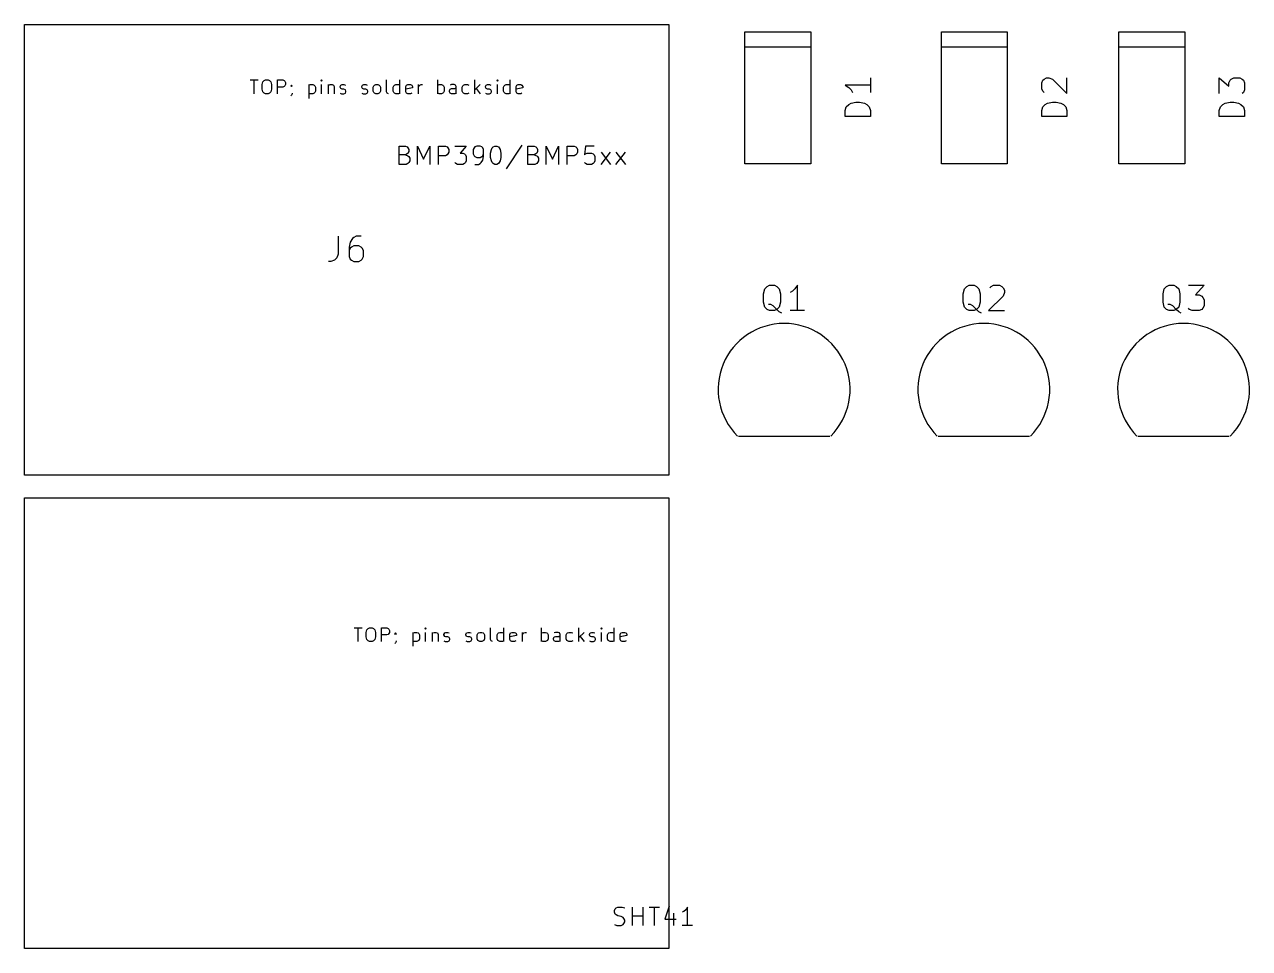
# Model space of a CAD drawing. Header units: inches. Extents: x -0.84 to 5.31, y 0.07 to 4.14.
# Drawn here: x 3.221 to 5.122, y 0.067 to 1.502 of the extents above; entities that cross this region are included whole.
import ezdxf

# ---------------------------------------------------------------- set-up
doc = ezdxf.new("R2010")
doc.units = ezdxf.units.IN
doc.header["$MEASUREMENT"] = 0
doc.layers.add('F.Silkscreen', color=41, linetype='CONTINUOUS', true_color=0xf2eda1)

msp = doc.modelspace()

# ---------------------------------------------------------------- linework, layer by layer
at = {"layer": 'F.Silkscreen', "linetype": 'CONTINUOUS'}
for p, q in [((3.2207, 1.5016), (4.2207, 1.5016)), ((3.2207, 0.8016), (3.2207, 1.5016)), ((4.2207, 1.5016), (4.2207, 0.8016)), ((4.3388, 1.4902), (4.4412, 1.4902)), ((4.3388, 1.2854), (4.3388, 1.4902)), ((4.4412, 1.4902), (4.4412, 1.2854)), ((4.644, 1.4902), (4.7463, 1.4902)), ((4.644, 1.2854), (4.644, 1.4902)), ((4.7463, 1.4902), (4.7463, 1.2854)), ((4.9196, 1.4902), (5.0219, 1.4902)), ((4.9196, 1.2854), (4.9196, 1.4902)), ((5.0219, 1.4902), (5.0219, 1.2854)), ((4.4412, 1.4665), (4.3388, 1.4665)), ((4.7463, 1.4665), (4.644, 1.4665)), ((5.0219, 1.4665), (4.9196, 1.4665)), ((3.5713, 1.4154), (3.5837, 1.4154)), ((3.5775, 1.3938), (3.5775, 1.4154)), ((3.5899, 1.4082), (3.5909, 1.4123)), ((3.5899, 1.401), (3.5899, 1.4082)), ((3.5909, 1.4123), (3.593, 1.4144)), ((3.593, 1.4144), (3.595, 1.4154)), ((3.595, 1.4154), (3.5992, 1.4154)), ((3.5992, 1.4154), (3.6012, 1.4144)), ((3.6012, 1.4144), (3.6033, 1.4123)), ((3.6033, 1.4123), (3.6043, 1.4082)), ((3.6043, 1.4082), (3.6043, 1.401)), ((3.6136, 1.3938), (3.6136, 1.4154)), ((3.6136, 1.4154), (3.6218, 1.4154)), ((3.6218, 1.4154), (3.6239, 1.4144)), ((3.6239, 1.4144), (3.6249, 1.4134)), ((3.6249, 1.4134), (3.626, 1.4113)), ((3.626, 1.4082), (3.6249, 1.4061)), ((3.626, 1.4113), (3.626, 1.4082)), ((3.6342, 1.4061), (3.6352, 1.4072)), ((3.6352, 1.4072), (3.6363, 1.4061)), ((3.6352, 1.4072), (3.6352, 1.4051)), ((3.6621, 1.4082), (3.6621, 1.3866)), ((3.6621, 1.4072), (3.6641, 1.4082)), ((3.6641, 1.4082), (3.6682, 1.4082)), ((3.6682, 1.4082), (3.6703, 1.4072)), ((3.6703, 1.4072), (3.6713, 1.4061)), ((3.6816, 1.4154), (3.6806, 1.4144)), ((3.6806, 1.4144), (3.6816, 1.4134)), ((3.6827, 1.4144), (3.6816, 1.4154)), ((3.6816, 1.4154), (3.6816, 1.4134)), ((3.6816, 1.4134), (3.6827, 1.4144)), ((3.6816, 1.3938), (3.6816, 1.4082)), ((3.692, 1.4082), (3.692, 1.3938)), ((3.692, 1.4061), (3.693, 1.4072)), ((3.693, 1.4072), (3.6951, 1.4082)), ((3.6951, 1.4082), (3.6981, 1.4082)), ((3.6981, 1.4082), (3.7002, 1.4072)), ((3.7002, 1.4072), (3.7012, 1.4051)), ((3.7105, 1.4051), (3.7116, 1.4072)), ((3.7116, 1.4072), (3.7136, 1.4082)), ((3.7136, 1.4082), (3.7167, 1.4082)), ((3.7167, 1.4082), (3.7188, 1.4072)), ((3.7445, 1.4051), (3.7456, 1.4072)), ((3.7456, 1.4072), (3.7476, 1.4082)), ((3.7476, 1.4082), (3.7507, 1.4082)), ((3.7507, 1.4082), (3.7528, 1.4072)), ((3.7631, 1.4061), (3.7641, 1.4072)), ((3.7641, 1.4072), (3.7662, 1.4082)), ((3.7662, 1.4082), (3.7693, 1.4082)), ((3.7693, 1.4082), (3.7714, 1.4072)), ((3.7714, 1.4072), (3.7724, 1.4061)), ((3.7827, 1.3969), (3.7827, 1.4154)), ((3.794, 1.4061), (3.7951, 1.4072)), ((3.7951, 1.4072), (3.7971, 1.4082)), ((3.7971, 1.4082), (3.8013, 1.4082)), ((3.8013, 1.4082), (3.8033, 1.4072)), ((3.8033, 1.3938), (3.8033, 1.4154)), ((3.8126, 1.4051), (3.8136, 1.4072)), ((3.8136, 1.4072), (3.8157, 1.4082)), ((3.8157, 1.4082), (3.8198, 1.4082)), ((3.8198, 1.4082), (3.8219, 1.4072)), ((3.8219, 1.4072), (3.8229, 1.4051)), ((3.8322, 1.3938), (3.8322, 1.4082)), ((3.8332, 1.4061), (3.8343, 1.4072)), ((3.8343, 1.4072), (3.8363, 1.4082)), ((3.8363, 1.4082), (3.8384, 1.4082)), ((3.8621, 1.3938), (3.8621, 1.4154)), ((3.8621, 1.4072), (3.8642, 1.4082)), ((3.8642, 1.4082), (3.8683, 1.4082)), ((3.8683, 1.4082), (3.8703, 1.4072)), ((3.8703, 1.4072), (3.8714, 1.4061)), ((3.8837, 1.4082), (3.8817, 1.4072)), ((3.8879, 1.4082), (3.8837, 1.4082)), ((3.8899, 1.4072), (3.8879, 1.4082)), ((3.891, 1.4051), (3.8899, 1.4072)), ((3.9013, 1.4061), (3.9023, 1.4072)), ((3.9023, 1.4072), (3.9044, 1.4082)), ((3.9044, 1.4082), (3.9085, 1.4082)), ((3.9085, 1.4082), (3.9106, 1.4072)), ((3.9198, 1.3938), (3.9198, 1.4154)), ((3.9281, 1.4082), (3.9198, 1.4)), ((3.9363, 1.4051), (3.9374, 1.4072)), ((3.9374, 1.4072), (3.9394, 1.4082)), ((3.9394, 1.4082), (3.9425, 1.4082)), ((3.9425, 1.4082), (3.9446, 1.4072)), ((3.9549, 1.4154), (3.9539, 1.4144)), ((3.9539, 1.4144), (3.9549, 1.4134)), ((3.9559, 1.4144), (3.9549, 1.4154)), ((3.9549, 1.4154), (3.9549, 1.4134)), ((3.9549, 1.4134), (3.9559, 1.4144)), ((3.9549, 1.3938), (3.9549, 1.4082)), ((3.9652, 1.4061), (3.9662, 1.4072)), ((3.9662, 1.4072), (3.9683, 1.4082)), ((3.9683, 1.4082), (3.9724, 1.4082)), ((3.9724, 1.4082), (3.9745, 1.4072)), ((3.9745, 1.3938), (3.9745, 1.4154)), ((3.9838, 1.4051), (3.9848, 1.4072)), ((3.9848, 1.4072), (3.9869, 1.4082)), ((3.9869, 1.4082), (3.991, 1.4082)), ((3.991, 1.4082), (3.993, 1.4072)), ((3.993, 1.4072), (3.9941, 1.4051)), ((4.5339, 1.4075), (4.4946, 1.4075)), ((4.4946, 1.4075), (4.5002, 1.4037)), ((4.5339, 1.4187), (4.5339, 1.3962)), ((4.7997, 1.4112), (4.8015, 1.415)), ((4.7997, 1.4019), (4.7997, 1.4112)), ((4.8015, 1.415), (4.8034, 1.4169)), ((4.8034, 1.4169), (4.8072, 1.4187)), ((4.8072, 1.4187), (4.8109, 1.4187)), ((4.8109, 1.4187), (4.8165, 1.4169)), ((4.8165, 1.4169), (4.839, 1.3944)), ((4.839, 1.3944), (4.839, 1.4187)), ((5.0753, 1.3944), (5.0753, 1.4187)), ((5.0753, 1.4187), (5.0903, 1.4056)), ((5.0903, 1.4112), (5.0921, 1.415)), ((5.0903, 1.4056), (5.0903, 1.4112)), ((5.0921, 1.415), (5.094, 1.4169)), ((5.094, 1.4169), (5.0978, 1.4187)), ((5.0978, 1.4187), (5.1071, 1.4187)), ((5.1071, 1.4187), (5.1109, 1.4169)), ((5.1109, 1.4169), (5.1128, 1.415)), ((5.1128, 1.415), (5.1146, 1.4112)), ((5.1146, 1.4112), (5.1146, 1.4)), ((3.5909, 1.3969), (3.5899, 1.401)), ((3.593, 1.3948), (3.5909, 1.3969)), ((3.595, 1.3938), (3.593, 1.3948)), ((3.5992, 1.3938), (3.595, 1.3938)), ((3.6012, 1.3948), (3.5992, 1.3938)), ((3.6033, 1.3969), (3.6012, 1.3948)), ((3.6043, 1.401), (3.6033, 1.3969)), ((3.6218, 1.4041), (3.6136, 1.4041)), ((3.6239, 1.4051), (3.6218, 1.4041)), ((3.6249, 1.4061), (3.6239, 1.4051)), ((3.6352, 1.4051), (3.6342, 1.4061)), ((3.6352, 1.3917), (3.6342, 1.3907)), ((3.6363, 1.4061), (3.6352, 1.4051)), ((3.6363, 1.3938), (3.6352, 1.3917)), ((3.6363, 1.3948), (3.6363, 1.3938)), ((3.6641, 1.3938), (3.6621, 1.3948)), ((3.6682, 1.3938), (3.6641, 1.3938)), ((3.6703, 1.3948), (3.6682, 1.3938)), ((3.6713, 1.3958), (3.6703, 1.3948)), ((3.6713, 1.4061), (3.6724, 1.4041)), ((3.6724, 1.3979), (3.6713, 1.3958)), ((3.6724, 1.4041), (3.6724, 1.3979)), ((3.7012, 1.4051), (3.7012, 1.3938)), ((3.7105, 1.4041), (3.7105, 1.4051)), ((3.7116, 1.402), (3.7105, 1.4041)), ((3.7105, 1.3948), (3.7126, 1.3938)), ((3.7136, 1.401), (3.7116, 1.402)), ((3.7126, 1.3938), (3.7167, 1.3938)), ((3.7167, 1.401), (3.7136, 1.401)), ((3.7188, 1.4), (3.7167, 1.401)), ((3.7167, 1.3938), (3.7188, 1.3948)), ((3.7198, 1.3979), (3.7188, 1.4)), ((3.7188, 1.3948), (3.7198, 1.3969)), ((3.7198, 1.3969), (3.7198, 1.3979)), ((3.7445, 1.4041), (3.7445, 1.4051)), ((3.7456, 1.402), (3.7445, 1.4041)), ((3.7445, 1.3948), (3.7466, 1.3938)), ((3.7476, 1.401), (3.7456, 1.402)), ((3.7466, 1.3938), (3.7507, 1.3938)), ((3.7507, 1.401), (3.7476, 1.401)), ((3.7528, 1.4), (3.7507, 1.401)), ((3.7507, 1.3938), (3.7528, 1.3948)), ((3.7538, 1.3979), (3.7528, 1.4)), ((3.7528, 1.3948), (3.7538, 1.3969)), ((3.7538, 1.3969), (3.7538, 1.3979)), ((3.7621, 1.4041), (3.7631, 1.4061)), ((3.7621, 1.3979), (3.7621, 1.4041)), ((3.7631, 1.3958), (3.7621, 1.3979)), ((3.7641, 1.3948), (3.7631, 1.3958)), ((3.7662, 1.3938), (3.7641, 1.3948)), ((3.7693, 1.3938), (3.7662, 1.3938)), ((3.7714, 1.3948), (3.7693, 1.3938)), ((3.7724, 1.3958), (3.7714, 1.3948)), ((3.7724, 1.4061), (3.7734, 1.4041)), ((3.7734, 1.3979), (3.7724, 1.3958)), ((3.7734, 1.4041), (3.7734, 1.3979)), ((3.7837, 1.3948), (3.7827, 1.3969)), ((3.7858, 1.3938), (3.7837, 1.3948)), ((3.793, 1.4041), (3.794, 1.4061)), ((3.793, 1.3979), (3.793, 1.4041)), ((3.794, 1.3958), (3.793, 1.3979)), ((3.7951, 1.3948), (3.794, 1.3958)), ((3.7971, 1.3938), (3.7951, 1.3948)), ((3.8013, 1.3938), (3.7971, 1.3938)), ((3.8033, 1.3948), (3.8013, 1.3938)), ((3.8126, 1.3969), (3.8126, 1.4051)), ((3.8229, 1.4031), (3.8126, 1.401)), ((3.8136, 1.3948), (3.8126, 1.3969)), ((3.8157, 1.3938), (3.8136, 1.3948)), ((3.8198, 1.3938), (3.8157, 1.3938)), ((3.8219, 1.3948), (3.8198, 1.3938)), ((3.8229, 1.4051), (3.8229, 1.4031)), ((3.8322, 1.4041), (3.8332, 1.4061)), ((3.8642, 1.3938), (3.8621, 1.3948)), ((3.8683, 1.3938), (3.8642, 1.3938)), ((3.8703, 1.3948), (3.8683, 1.3938)), ((3.8714, 1.3958), (3.8703, 1.3948)), ((3.8714, 1.4061), (3.8724, 1.4041)), ((3.8724, 1.3979), (3.8714, 1.3958)), ((3.8724, 1.4041), (3.8724, 1.3979)), ((3.8807, 1.3989), (3.8817, 1.401)), ((3.8807, 1.3969), (3.8807, 1.3989)), ((3.8817, 1.3948), (3.8807, 1.3969)), ((3.8817, 1.401), (3.8837, 1.402)), ((3.8837, 1.3938), (3.8817, 1.3948)), ((3.8837, 1.402), (3.8889, 1.402)), ((3.8889, 1.3938), (3.8837, 1.3938)), ((3.8889, 1.402), (3.891, 1.4031)), ((3.891, 1.3948), (3.8889, 1.3938)), ((3.891, 1.3938), (3.891, 1.4051)), ((3.9002, 1.4041), (3.9013, 1.4061)), ((3.9002, 1.3979), (3.9002, 1.4041)), ((3.9013, 1.3958), (3.9002, 1.3979)), ((3.9023, 1.3948), (3.9013, 1.3958)), ((3.9044, 1.3938), (3.9023, 1.3948)), ((3.9085, 1.3938), (3.9044, 1.3938)), ((3.9106, 1.3948), (3.9085, 1.3938)), ((3.9219, 1.402), (3.9281, 1.3938)), ((3.9363, 1.4041), (3.9363, 1.4051)), ((3.9374, 1.402), (3.9363, 1.4041)), ((3.9363, 1.3948), (3.9384, 1.3938)), ((3.9394, 1.401), (3.9374, 1.402)), ((3.9384, 1.3938), (3.9425, 1.3938)), ((3.9425, 1.401), (3.9394, 1.401)), ((3.9446, 1.4), (3.9425, 1.401)), ((3.9425, 1.3938), (3.9446, 1.3948)), ((3.9456, 1.3979), (3.9446, 1.4)), ((3.9446, 1.3948), (3.9456, 1.3969)), ((3.9456, 1.3969), (3.9456, 1.3979)), ((3.9642, 1.4041), (3.9652, 1.4061)), ((3.9642, 1.3979), (3.9642, 1.4041)), ((3.9652, 1.3958), (3.9642, 1.3979)), ((3.9662, 1.3948), (3.9652, 1.3958)), ((3.9683, 1.3938), (3.9662, 1.3948)), ((3.9724, 1.3938), (3.9683, 1.3938)), ((3.9745, 1.3948), (3.9724, 1.3938)), ((3.9838, 1.3969), (3.9838, 1.4051)), ((3.9941, 1.4031), (3.9838, 1.401)), ((3.9848, 1.3948), (3.9838, 1.3969)), ((3.9869, 1.3938), (3.9848, 1.3948)), ((3.991, 1.3938), (3.9869, 1.3938)), ((3.993, 1.3948), (3.991, 1.3938)), ((3.9941, 1.4051), (3.9941, 1.4031)), ((4.5002, 1.4037), (4.5039, 1.4)), ((4.5039, 1.4), (4.5058, 1.3962)), ((4.8015, 1.3981), (4.7997, 1.4019)), ((4.8034, 1.3962), (4.8015, 1.3981)), ((5.1128, 1.3962), (5.1109, 1.3944)), ((5.1146, 1.4), (5.1128, 1.3962)), ((4.4946, 1.3681), (4.4964, 1.3737)), ((4.4964, 1.3737), (4.5002, 1.3775)), ((4.5002, 1.3775), (4.5039, 1.3794)), ((4.5039, 1.3794), (4.5114, 1.3812)), ((4.5114, 1.3812), (4.517, 1.3812)), ((4.517, 1.3812), (4.5245, 1.3794)), ((4.5245, 1.3794), (4.5283, 1.3775)), ((4.5283, 1.3775), (4.532, 1.3737)), ((4.532, 1.3737), (4.5339, 1.3681)), ((4.7997, 1.3681), (4.8015, 1.3737)), ((4.8015, 1.3737), (4.8053, 1.3775)), ((4.8053, 1.3775), (4.809, 1.3794)), ((4.809, 1.3794), (4.8165, 1.3812)), ((4.8165, 1.3812), (4.8222, 1.3812)), ((4.8222, 1.3812), (4.8297, 1.3794)), ((4.8297, 1.3794), (4.8334, 1.3775)), ((4.8334, 1.3775), (4.8372, 1.3737)), ((4.8372, 1.3737), (4.839, 1.3681)), ((5.0753, 1.3681), (5.0771, 1.3737)), ((5.0771, 1.3737), (5.0809, 1.3775)), ((5.0809, 1.3775), (5.0846, 1.3794)), ((5.0846, 1.3794), (5.0921, 1.3812)), ((5.0921, 1.3812), (5.0978, 1.3812)), ((5.0978, 1.3812), (5.1053, 1.3794)), ((5.1053, 1.3794), (5.109, 1.3775)), ((5.109, 1.3775), (5.1128, 1.3737)), ((5.1128, 1.3737), (5.1146, 1.3681)), ((4.4946, 1.3587), (4.4946, 1.3681)), ((4.5339, 1.3587), (4.4946, 1.3587)), ((4.5339, 1.3681), (4.5339, 1.3587)), ((4.7997, 1.3587), (4.7997, 1.3681)), ((4.839, 1.3587), (4.7997, 1.3587)), ((4.839, 1.3681), (4.839, 1.3587)), ((5.0753, 1.3587), (5.0753, 1.3681)), ((5.1146, 1.3587), (5.0753, 1.3587)), ((5.1146, 1.3681), (5.1146, 1.3587)), ((3.8025, 1.2844), (3.8025, 1.3127)), ((3.8025, 1.3127), (3.812, 1.3127)), ((3.812, 1.3127), (3.8147, 1.3114)), ((3.8309, 1.2844), (3.8309, 1.3127)), ((3.8309, 1.3127), (3.8403, 1.2925)), ((3.8403, 1.2925), (3.8498, 1.3127)), ((3.8498, 1.3127), (3.8498, 1.2844)), ((3.8633, 1.2844), (3.8633, 1.3127)), ((3.8633, 1.3127), (3.8741, 1.3127)), ((3.8741, 1.3127), (3.8768, 1.3114)), ((3.8889, 1.3127), (3.9065, 1.3127)), ((3.9065, 1.3127), (3.897, 1.3019)), ((3.9227, 1.3127), (3.92, 1.3114)), ((3.928, 1.3127), (3.9227, 1.3127)), ((3.9307, 1.3114), (3.928, 1.3127)), ((3.9483, 1.3114), (3.951, 1.3127)), ((3.951, 1.3127), (3.9537, 1.3127)), ((3.9537, 1.3127), (3.9564, 1.3114)), ((3.9928, 1.3141), (3.9685, 1.2776)), ((4.0023, 1.2844), (4.0023, 1.3127)), ((4.0023, 1.3127), (4.0117, 1.3127)), ((4.0117, 1.3127), (4.0144, 1.3114)), ((4.0306, 1.2844), (4.0306, 1.3127)), ((4.0306, 1.3127), (4.0401, 1.2925)), ((4.0401, 1.2925), (4.0495, 1.3127)), ((4.0495, 1.3127), (4.0495, 1.2844)), ((4.063, 1.2844), (4.063, 1.3127)), ((4.063, 1.3127), (4.0738, 1.3127)), ((4.0738, 1.3127), (4.0765, 1.3114)), ((4.0914, 1.3127), (4.09, 1.2992)), ((4.1049, 1.3127), (4.0914, 1.3127)), ((3.812, 1.2992), (3.8025, 1.2992)), ((3.8147, 1.3006), (3.812, 1.2992)), ((3.812, 1.2992), (3.816, 1.2979)), ((3.8147, 1.3114), (3.816, 1.31)), ((3.816, 1.3019), (3.8147, 1.3006)), ((3.816, 1.31), (3.8174, 1.3073)), ((3.8174, 1.3046), (3.816, 1.3019)), ((3.816, 1.2979), (3.8174, 1.2965)), ((3.8174, 1.3073), (3.8174, 1.3046)), ((3.8174, 1.2965), (3.8187, 1.2938)), ((3.8187, 1.2938), (3.8187, 1.2898)), ((3.8741, 1.2979), (3.8633, 1.2979)), ((3.8768, 1.2992), (3.8741, 1.2979)), ((3.8768, 1.3114), (3.8781, 1.31)), ((3.8781, 1.3006), (3.8768, 1.2992)), ((3.8781, 1.31), (3.8795, 1.3073)), ((3.8795, 1.3033), (3.8781, 1.3006)), ((3.8795, 1.3073), (3.8795, 1.3033)), ((3.897, 1.3019), (3.9011, 1.3019)), ((3.9011, 1.3019), (3.9038, 1.3006)), ((3.9038, 1.3006), (3.9051, 1.2992)), ((3.9051, 1.2992), (3.9065, 1.2965)), ((3.9065, 1.2965), (3.9065, 1.2898)), ((3.9186, 1.31), (3.9173, 1.3073)), ((3.9173, 1.3073), (3.9173, 1.3006)), ((3.9173, 1.3006), (3.9186, 1.2979)), ((3.92, 1.3114), (3.9186, 1.31)), ((3.9186, 1.2979), (3.92, 1.2965)), ((3.92, 1.2965), (3.9227, 1.2952)), ((3.9227, 1.2952), (3.928, 1.2952)), ((3.928, 1.2952), (3.9307, 1.2965)), ((3.9321, 1.31), (3.9307, 1.3114)), ((3.9307, 1.2965), (3.9321, 1.2979)), ((3.9334, 1.3073), (3.9321, 1.31)), ((3.9321, 1.2979), (3.9334, 1.3006)), ((3.9321, 1.2911), (3.9334, 1.2965)), ((3.9334, 1.2965), (3.9334, 1.3073)), ((3.9442, 1.3019), (3.9456, 1.3073)), ((3.9442, 1.2952), (3.9442, 1.3019)), ((3.9456, 1.2898), (3.9442, 1.2952)), ((3.9456, 1.3073), (3.9469, 1.31)), ((3.9469, 1.31), (3.9483, 1.3114)), ((3.9564, 1.3114), (3.9577, 1.31)), ((3.9577, 1.31), (3.9591, 1.3073)), ((3.9591, 1.3073), (3.9604, 1.3019)), ((3.9604, 1.2952), (3.9591, 1.2898)), ((3.9604, 1.3019), (3.9604, 1.2952)), ((4.0117, 1.2992), (4.0023, 1.2992)), ((4.0144, 1.3006), (4.0117, 1.2992)), ((4.0117, 1.2992), (4.0158, 1.2979)), ((4.0144, 1.3114), (4.0158, 1.31)), ((4.0158, 1.3019), (4.0144, 1.3006)), ((4.0158, 1.31), (4.0171, 1.3073)), ((4.0171, 1.3046), (4.0158, 1.3019)), ((4.0158, 1.2979), (4.0171, 1.2965)), ((4.0171, 1.3073), (4.0171, 1.3046)), ((4.0171, 1.2965), (4.0185, 1.2938)), ((4.0185, 1.2938), (4.0185, 1.2898)), ((4.0738, 1.2979), (4.063, 1.2979)), ((4.0765, 1.2992), (4.0738, 1.2979)), ((4.0765, 1.3114), (4.0779, 1.31)), ((4.0779, 1.3006), (4.0765, 1.2992)), ((4.0779, 1.31), (4.0792, 1.3073)), ((4.0792, 1.3033), (4.0779, 1.3006)), ((4.0792, 1.3073), (4.0792, 1.3033)), ((4.09, 1.2992), (4.0914, 1.3006)), ((4.0914, 1.3006), (4.0941, 1.3019)), ((4.0941, 1.3019), (4.1008, 1.3019)), ((4.1008, 1.3019), (4.1035, 1.3006)), ((4.1035, 1.3006), (4.1049, 1.2992)), ((4.1049, 1.2992), (4.1062, 1.2965)), ((4.1062, 1.2965), (4.1062, 1.2898)), ((4.1157, 1.2844), (4.1305, 1.3033)), ((4.1157, 1.3033), (4.1305, 1.2844)), ((4.1386, 1.2844), (4.1535, 1.3033)), ((4.1386, 1.3033), (4.1535, 1.2844)), ((3.8133, 1.2844), (3.8025, 1.2844)), ((3.816, 1.2857), (3.8133, 1.2844)), ((3.8174, 1.2871), (3.816, 1.2857)), ((3.8187, 1.2898), (3.8174, 1.2871)), ((3.8903, 1.2857), (3.8889, 1.2871)), ((3.893, 1.2844), (3.8903, 1.2857)), ((3.9011, 1.2844), (3.893, 1.2844)), ((3.9038, 1.2857), (3.9011, 1.2844)), ((3.9051, 1.2871), (3.9038, 1.2857)), ((3.9065, 1.2898), (3.9051, 1.2871)), ((3.92, 1.2844), (3.9254, 1.2844)), ((3.9254, 1.2844), (3.928, 1.2857)), ((3.928, 1.2857), (3.9294, 1.2871)), ((3.9294, 1.2871), (3.9321, 1.2911)), ((3.9469, 1.2871), (3.9456, 1.2898)), ((3.9483, 1.2857), (3.9469, 1.2871)), ((3.951, 1.2844), (3.9483, 1.2857)), ((3.9537, 1.2844), (3.951, 1.2844)), ((3.9564, 1.2857), (3.9537, 1.2844)), ((3.9577, 1.2871), (3.9564, 1.2857)), ((3.9591, 1.2898), (3.9577, 1.2871)), ((4.0131, 1.2844), (4.0023, 1.2844)), ((4.0158, 1.2857), (4.0131, 1.2844)), ((4.0171, 1.2871), (4.0158, 1.2857)), ((4.0185, 1.2898), (4.0171, 1.2871)), ((4.0914, 1.2857), (4.09, 1.2871)), ((4.0941, 1.2844), (4.0914, 1.2857)), ((4.1008, 1.2844), (4.0941, 1.2844)), ((4.1035, 1.2857), (4.1008, 1.2844)), ((4.1049, 1.2871), (4.1035, 1.2857)), ((4.1062, 1.2898), (4.1049, 1.2871)), ((4.4412, 1.2854), (4.3388, 1.2854)), ((4.7463, 1.2854), (4.644, 1.2854)), ((5.0219, 1.2854), (4.9196, 1.2854)), ((3.7076, 1.173), (3.7076, 1.1449)), ((3.7264, 1.1636), (3.7245, 1.1561)), ((3.7301, 1.1692), (3.7264, 1.1636)), ((3.732, 1.1711), (3.7301, 1.1692)), ((3.7357, 1.173), (3.732, 1.1711)), ((3.7432, 1.173), (3.7357, 1.173)), ((3.7076, 1.1449), (3.7057, 1.1392)), ((3.7245, 1.1561), (3.7245, 1.1411)), ((3.7264, 1.1542), (3.7245, 1.1505)), ((3.7245, 1.1411), (3.7264, 1.1374)), ((3.7282, 1.1561), (3.7264, 1.1542)), ((3.732, 1.158), (3.7282, 1.1561)), ((3.7395, 1.158), (3.732, 1.158)), ((3.7432, 1.1561), (3.7395, 1.158)), ((3.7451, 1.1542), (3.7432, 1.1561)), ((3.747, 1.1505), (3.7451, 1.1542)), ((3.7451, 1.1374), (3.747, 1.1411)), ((3.747, 1.1411), (3.747, 1.1505)), ((3.6964, 1.1336), (3.6926, 1.1336)), ((3.702, 1.1355), (3.6964, 1.1336)), ((3.7057, 1.1392), (3.702, 1.1355)), ((3.7264, 1.1374), (3.7282, 1.1355)), ((3.7282, 1.1355), (3.732, 1.1336)), ((3.732, 1.1336), (3.7395, 1.1336)), ((3.7395, 1.1336), (3.7432, 1.1355)), ((3.7432, 1.1355), (3.7451, 1.1374)), ((4.368, 1.0835), (4.3699, 1.091)), ((4.3699, 1.091), (4.3736, 1.0948)), ((4.3736, 1.0948), (4.3774, 1.0967)), ((4.3774, 1.0967), (4.3849, 1.0967)), ((4.3849, 1.0967), (4.3886, 1.0948)), ((4.3886, 1.0948), (4.3924, 1.091)), ((4.3924, 1.091), (4.3942, 1.0835)), ((4.413, 1.0873), (4.4092, 1.0854)), ((4.4167, 1.091), (4.413, 1.0873)), ((4.4205, 1.0967), (4.4167, 1.091)), ((4.4205, 1.0573), (4.4205, 1.0967)), ((4.678, 1.0835), (4.6799, 1.091)), ((4.6799, 1.091), (4.6837, 1.0948)), ((4.6837, 1.0948), (4.6874, 1.0967)), ((4.6874, 1.0967), (4.6949, 1.0967)), ((4.6949, 1.0967), (4.6987, 1.0948)), ((4.6987, 1.0948), (4.7024, 1.091)), ((4.7024, 1.091), (4.7043, 1.0835)), ((4.7193, 1.0929), (4.7212, 1.0948)), ((4.7212, 1.0948), (4.7249, 1.0967)), ((4.7249, 1.0967), (4.7343, 1.0967)), ((4.7343, 1.0967), (4.738, 1.0948)), ((4.738, 1.0948), (4.7399, 1.0929)), ((4.7399, 1.0929), (4.7418, 1.0892)), ((4.7418, 1.0854), (4.7399, 1.0798)), ((4.7418, 1.0892), (4.7418, 1.0854)), ((4.9881, 1.0835), (4.99, 1.091)), ((4.99, 1.091), (4.9937, 1.0948)), ((4.9937, 1.0948), (4.9975, 1.0967)), ((4.9975, 1.0967), (5.005, 1.0967)), ((5.005, 1.0967), (5.0087, 1.0948)), ((5.0087, 1.0948), (5.0125, 1.091)), ((5.0125, 1.091), (5.0143, 1.0835)), ((5.0275, 1.0967), (5.0518, 1.0967)), ((5.0518, 1.0967), (5.0387, 1.0817)), ((4.368, 1.0704), (4.368, 1.0835)), ((4.3699, 1.0629), (4.368, 1.0704)), ((4.3792, 1.0667), (4.3755, 1.0667)), ((4.383, 1.0648), (4.3792, 1.0667)), ((4.3942, 1.0704), (4.3924, 1.0629)), ((4.3942, 1.0835), (4.3942, 1.0704)), ((4.678, 1.0704), (4.678, 1.0835)), ((4.6799, 1.0629), (4.678, 1.0704)), ((4.6893, 1.0667), (4.6855, 1.0667)), ((4.693, 1.0648), (4.6893, 1.0667)), ((4.7043, 1.0704), (4.7024, 1.0629)), ((4.7043, 1.0835), (4.7043, 1.0704)), ((4.7399, 1.0798), (4.7174, 1.0573)), ((4.9881, 1.0704), (4.9881, 1.0835)), ((4.99, 1.0629), (4.9881, 1.0704)), ((4.9993, 1.0667), (4.9956, 1.0667)), ((5.0031, 1.0648), (4.9993, 1.0667)), ((5.0143, 1.0704), (5.0125, 1.0629)), ((5.0143, 1.0835), (5.0143, 1.0704)), ((5.0387, 1.0817), (5.0443, 1.0817)), ((5.0443, 1.0817), (5.0481, 1.0798)), ((5.0481, 1.0798), (5.0499, 1.0779)), ((5.0499, 1.0779), (5.0518, 1.0742)), ((5.0518, 1.0742), (5.0518, 1.0648)), ((4.3736, 1.0592), (4.3699, 1.0629)), ((4.3774, 1.0573), (4.3736, 1.0592)), ((4.3849, 1.0573), (4.3774, 1.0573)), ((4.3886, 1.0592), (4.383, 1.0648)), ((4.3886, 1.0592), (4.3849, 1.0573)), ((4.3924, 1.0629), (4.3886, 1.0592)), ((4.3924, 1.0554), (4.3886, 1.0592)), ((4.3961, 1.0535), (4.3924, 1.0554)), ((4.4317, 1.0573), (4.4092, 1.0573)), ((4.6837, 1.0592), (4.6799, 1.0629)), ((4.6874, 1.0573), (4.6837, 1.0592)), ((4.6949, 1.0573), (4.6874, 1.0573)), ((4.6987, 1.0592), (4.693, 1.0648)), ((4.6987, 1.0592), (4.6949, 1.0573)), ((4.7024, 1.0629), (4.6987, 1.0592)), ((4.7024, 1.0554), (4.6987, 1.0592)), ((4.7062, 1.0535), (4.7024, 1.0554)), ((4.7174, 1.0573), (4.7418, 1.0573)), ((4.9937, 1.0592), (4.99, 1.0629)), ((4.9975, 1.0573), (4.9937, 1.0592)), ((5.005, 1.0573), (4.9975, 1.0573)), ((5.0087, 1.0592), (5.0031, 1.0648)), ((5.0087, 1.0592), (5.005, 1.0573)), ((5.0125, 1.0629), (5.0087, 1.0592)), ((5.0125, 1.0554), (5.0087, 1.0592)), ((5.0162, 1.0535), (5.0125, 1.0554)), ((5.0293, 1.0592), (5.0275, 1.061)), ((5.0331, 1.0573), (5.0293, 1.0592)), ((5.0443, 1.0573), (5.0331, 1.0573)), ((5.0481, 1.0592), (5.0443, 1.0573)), ((5.0499, 1.061), (5.0481, 1.0592)), ((5.0518, 1.0648), (5.0499, 1.061)), ((4.329, 0.8622), (4.4707, 0.8622)), ((4.639, 0.8622), (4.7808, 0.8622)), ((4.9491, 0.8622), (5.0908, 0.8622)), ((4.2207, 0.8016), (3.2207, 0.8016)), ((3.2207, 0.7669), (4.2207, 0.7669)), ((3.2207, 0.0669), (3.2207, 0.7669)), ((4.2207, 0.7669), (4.2207, 0.0669)), ((3.7327, 0.565), (3.7451, 0.565)), ((3.7389, 0.5434), (3.7389, 0.565)), ((3.7513, 0.5578), (3.7523, 0.5619)), ((3.7513, 0.5506), (3.7513, 0.5578)), ((3.7523, 0.5619), (3.7544, 0.564)), ((3.7544, 0.564), (3.7565, 0.565)), ((3.7565, 0.565), (3.7606, 0.565)), ((3.7606, 0.565), (3.7626, 0.564)), ((3.7626, 0.564), (3.7647, 0.5619)), ((3.7647, 0.5619), (3.7657, 0.5578)), ((3.7657, 0.5578), (3.7657, 0.5506)), ((3.775, 0.5434), (3.775, 0.565)), ((3.775, 0.565), (3.7833, 0.565)), ((3.7833, 0.5537), (3.775, 0.5537)), ((3.7833, 0.565), (3.7853, 0.564)), ((3.7853, 0.5547), (3.7833, 0.5537)), ((3.7853, 0.564), (3.7864, 0.563)), ((3.7864, 0.5558), (3.7853, 0.5547)), ((3.7864, 0.563), (3.7874, 0.5609)), ((3.7874, 0.5578), (3.7864, 0.5558)), ((3.7874, 0.5609), (3.7874, 0.5578)), ((3.7956, 0.5558), (3.7967, 0.5568)), ((3.7967, 0.5547), (3.7956, 0.5558)), ((3.7967, 0.5568), (3.7977, 0.5558)), ((3.7967, 0.5568), (3.7967, 0.5547)), ((3.7977, 0.5558), (3.7967, 0.5547)), ((3.8235, 0.5578), (3.8235, 0.5362)), ((3.8235, 0.5568), (3.8255, 0.5578)), ((3.8255, 0.5578), (3.8297, 0.5578)), ((3.8297, 0.5578), (3.8317, 0.5568)), ((3.8317, 0.5568), (3.8328, 0.5558)), ((3.8328, 0.5558), (3.8338, 0.5537)), ((3.8338, 0.5537), (3.8338, 0.5475)), ((3.8431, 0.565), (3.842, 0.564)), ((3.842, 0.564), (3.8431, 0.563)), ((3.8441, 0.564), (3.8431, 0.565)), ((3.8431, 0.565), (3.8431, 0.563)), ((3.8431, 0.563), (3.8441, 0.564)), ((3.8431, 0.5434), (3.8431, 0.5578)), ((3.8534, 0.5578), (3.8534, 0.5434)), ((3.8534, 0.5558), (3.8544, 0.5568)), ((3.8544, 0.5568), (3.8565, 0.5578)), ((3.8565, 0.5578), (3.8596, 0.5578)), ((3.8596, 0.5578), (3.8616, 0.5568)), ((3.8616, 0.5568), (3.8627, 0.5547)), ((3.8627, 0.5547), (3.8627, 0.5434)), ((3.8719, 0.5547), (3.873, 0.5568)), ((3.8719, 0.5537), (3.8719, 0.5547)), ((3.873, 0.5516), (3.8719, 0.5537)), ((3.873, 0.5568), (3.875, 0.5578)), ((3.875, 0.5506), (3.873, 0.5516)), ((3.875, 0.5578), (3.8781, 0.5578)), ((3.8781, 0.5578), (3.8802, 0.5568)), ((3.906, 0.5547), (3.907, 0.5568)), ((3.906, 0.5537), (3.906, 0.5547)), ((3.907, 0.5516), (3.906, 0.5537)), ((3.907, 0.5568), (3.9091, 0.5578)), ((3.9091, 0.5506), (3.907, 0.5516)), ((3.9091, 0.5578), (3.9122, 0.5578)), ((3.9122, 0.5578), (3.9142, 0.5568)), ((3.9235, 0.5537), (3.9245, 0.5558)), ((3.9235, 0.5475), (3.9235, 0.5537)), ((3.9245, 0.5558), (3.9256, 0.5568)), ((3.9256, 0.5568), (3.9276, 0.5578)), ((3.9276, 0.5578), (3.9307, 0.5578)), ((3.9307, 0.5578), (3.9328, 0.5568)), ((3.9328, 0.5568), (3.9338, 0.5558)), ((3.9338, 0.5558), (3.9348, 0.5537)), ((3.9348, 0.5537), (3.9348, 0.5475)), ((3.9441, 0.5465), (3.9441, 0.565)), ((3.9544, 0.5537), (3.9555, 0.5558)), ((3.9544, 0.5475), (3.9544, 0.5537)), ((3.9555, 0.5558), (3.9565, 0.5568)), ((3.9565, 0.5568), (3.9586, 0.5578)), ((3.9586, 0.5578), (3.9627, 0.5578)), ((3.9627, 0.5578), (3.9647, 0.5568)), ((3.9647, 0.5434), (3.9647, 0.565)), ((3.974, 0.5547), (3.9751, 0.5568)), ((3.974, 0.5465), (3.974, 0.5547)), ((3.9843, 0.5527), (3.974, 0.5506)), ((3.9751, 0.5568), (3.9771, 0.5578)), ((3.9771, 0.5578), (3.9812, 0.5578)), ((3.9812, 0.5578), (3.9833, 0.5568)), ((3.9833, 0.5568), (3.9843, 0.5547)), ((3.9843, 0.5547), (3.9843, 0.5527)), ((3.9936, 0.5434), (3.9936, 0.5578)), ((3.9936, 0.5537), (3.9946, 0.5558)), ((3.9946, 0.5558), (3.9957, 0.5568)), ((3.9957, 0.5568), (3.9977, 0.5578)), ((3.9977, 0.5578), (3.9998, 0.5578)), ((4.0235, 0.5434), (4.0235, 0.565)), ((4.0235, 0.5568), (4.0256, 0.5578)), ((4.0256, 0.5578), (4.0297, 0.5578)), ((4.0297, 0.5578), (4.0318, 0.5568)), ((4.0318, 0.5568), (4.0328, 0.5558)), ((4.0328, 0.5558), (4.0338, 0.5537)), ((4.0338, 0.5537), (4.0338, 0.5475)), ((4.0452, 0.5578), (4.0431, 0.5568)), ((4.0431, 0.5506), (4.0452, 0.5516)), ((4.0493, 0.5578), (4.0452, 0.5578)), ((4.0452, 0.5516), (4.0503, 0.5516)), ((4.0514, 0.5568), (4.0493, 0.5578)), ((4.0503, 0.5516), (4.0524, 0.5527)), ((4.0524, 0.5547), (4.0514, 0.5568)), ((4.0524, 0.5434), (4.0524, 0.5547)), ((4.0617, 0.5537), (4.0627, 0.5558)), ((4.0617, 0.5475), (4.0617, 0.5537)), ((4.0627, 0.5558), (4.0637, 0.5568)), ((4.0637, 0.5568), (4.0658, 0.5578)), ((4.0658, 0.5578), (4.0699, 0.5578)), ((4.0699, 0.5578), (4.072, 0.5568)), ((4.0813, 0.5434), (4.0813, 0.565)), ((4.0895, 0.5578), (4.0813, 0.5496)), ((4.0833, 0.5516), (4.0895, 0.5434)), ((4.0978, 0.5547), (4.0988, 0.5568)), ((4.0978, 0.5537), (4.0978, 0.5547)), ((4.0988, 0.5516), (4.0978, 0.5537)), ((4.0988, 0.5568), (4.1008, 0.5578)), ((4.1008, 0.5506), (4.0988, 0.5516)), ((4.1008, 0.5578), (4.1039, 0.5578)), ((4.1039, 0.5578), (4.106, 0.5568)), ((4.1163, 0.565), (4.1153, 0.564)), ((4.1153, 0.564), (4.1163, 0.563)), ((4.1173, 0.564), (4.1163, 0.565)), ((4.1163, 0.565), (4.1163, 0.563)), ((4.1163, 0.563), (4.1173, 0.564)), ((4.1163, 0.5434), (4.1163, 0.5578)), ((4.1256, 0.5537), (4.1266, 0.5558)), ((4.1256, 0.5475), (4.1256, 0.5537)), ((4.1266, 0.5558), (4.1277, 0.5568)), ((4.1277, 0.5568), (4.1297, 0.5578)), ((4.1297, 0.5578), (4.1338, 0.5578)), ((4.1338, 0.5578), (4.1359, 0.5568)), ((4.1359, 0.5434), (4.1359, 0.565)), ((4.1452, 0.5547), (4.1462, 0.5568)), ((4.1452, 0.5465), (4.1452, 0.5547)), ((4.1555, 0.5527), (4.1452, 0.5506)), ((4.1462, 0.5568), (4.1483, 0.5578)), ((4.1483, 0.5578), (4.1524, 0.5578)), ((4.1524, 0.5578), (4.1545, 0.5568)), ((4.1545, 0.5568), (4.1555, 0.5547)), ((4.1555, 0.5547), (4.1555, 0.5527)), ((3.7523, 0.5465), (3.7513, 0.5506)), ((3.7544, 0.5444), (3.7523, 0.5465)), ((3.7565, 0.5434), (3.7544, 0.5444)), ((3.7606, 0.5434), (3.7565, 0.5434)), ((3.7626, 0.5444), (3.7606, 0.5434)), ((3.7647, 0.5465), (3.7626, 0.5444)), ((3.7657, 0.5506), (3.7647, 0.5465)), ((3.7967, 0.5413), (3.7956, 0.5403)), ((3.7977, 0.5434), (3.7967, 0.5413)), ((3.7977, 0.5444), (3.7977, 0.5434)), ((3.8255, 0.5434), (3.8235, 0.5444)), ((3.8297, 0.5434), (3.8255, 0.5434)), ((3.8317, 0.5444), (3.8297, 0.5434)), ((3.8328, 0.5454), (3.8317, 0.5444)), ((3.8338, 0.5475), (3.8328, 0.5454)), ((3.8719, 0.5444), (3.874, 0.5434)), ((3.874, 0.5434), (3.8781, 0.5434)), ((3.8781, 0.5506), (3.875, 0.5506)), ((3.8802, 0.5496), (3.8781, 0.5506)), ((3.8781, 0.5434), (3.8802, 0.5444)), ((3.8812, 0.5475), (3.8802, 0.5496)), ((3.8802, 0.5444), (3.8812, 0.5465)), ((3.8812, 0.5465), (3.8812, 0.5475)), ((3.906, 0.5444), (3.908, 0.5434)), ((3.908, 0.5434), (3.9122, 0.5434)), ((3.9122, 0.5506), (3.9091, 0.5506)), ((3.9142, 0.5496), (3.9122, 0.5506)), ((3.9122, 0.5434), (3.9142, 0.5444)), ((3.9152, 0.5475), (3.9142, 0.5496)), ((3.9142, 0.5444), (3.9152, 0.5465)), ((3.9152, 0.5465), (3.9152, 0.5475)), ((3.9245, 0.5454), (3.9235, 0.5475)), ((3.9256, 0.5444), (3.9245, 0.5454)), ((3.9276, 0.5434), (3.9256, 0.5444)), ((3.9307, 0.5434), (3.9276, 0.5434)), ((3.9328, 0.5444), (3.9307, 0.5434)), ((3.9338, 0.5454), (3.9328, 0.5444)), ((3.9348, 0.5475), (3.9338, 0.5454)), ((3.9451, 0.5444), (3.9441, 0.5465)), ((3.9472, 0.5434), (3.9451, 0.5444)), ((3.9555, 0.5454), (3.9544, 0.5475)), ((3.9565, 0.5444), (3.9555, 0.5454)), ((3.9586, 0.5434), (3.9565, 0.5444)), ((3.9627, 0.5434), (3.9586, 0.5434)), ((3.9647, 0.5444), (3.9627, 0.5434)), ((3.9751, 0.5444), (3.974, 0.5465)), ((3.9771, 0.5434), (3.9751, 0.5444)), ((3.9812, 0.5434), (3.9771, 0.5434)), ((3.9833, 0.5444), (3.9812, 0.5434)), ((4.0256, 0.5434), (4.0235, 0.5444)), ((4.0297, 0.5434), (4.0256, 0.5434)), ((4.0318, 0.5444), (4.0297, 0.5434)), ((4.0328, 0.5454), (4.0318, 0.5444)), ((4.0338, 0.5475), (4.0328, 0.5454)), ((4.0421, 0.5485), (4.0431, 0.5506)), ((4.0421, 0.5465), (4.0421, 0.5485)), ((4.0431, 0.5444), (4.0421, 0.5465)), ((4.0452, 0.5434), (4.0431, 0.5444)), ((4.0503, 0.5434), (4.0452, 0.5434)), ((4.0524, 0.5444), (4.0503, 0.5434)), ((4.0627, 0.5454), (4.0617, 0.5475)), ((4.0637, 0.5444), (4.0627, 0.5454)), ((4.0658, 0.5434), (4.0637, 0.5444)), ((4.0699, 0.5434), (4.0658, 0.5434)), ((4.072, 0.5444), (4.0699, 0.5434)), ((4.0978, 0.5444), (4.0998, 0.5434)), ((4.0998, 0.5434), (4.1039, 0.5434)), ((4.1039, 0.5506), (4.1008, 0.5506)), ((4.106, 0.5496), (4.1039, 0.5506)), ((4.1039, 0.5434), (4.106, 0.5444)), ((4.107, 0.5475), (4.106, 0.5496)), ((4.106, 0.5444), (4.107, 0.5465)), ((4.107, 0.5465), (4.107, 0.5475)), ((4.1266, 0.5454), (4.1256, 0.5475)), ((4.1277, 0.5444), (4.1266, 0.5454)), ((4.1297, 0.5434), (4.1277, 0.5444)), ((4.1338, 0.5434), (4.1297, 0.5434)), ((4.1359, 0.5444), (4.1338, 0.5434)), ((4.1462, 0.5444), (4.1452, 0.5465)), ((4.1483, 0.5434), (4.1462, 0.5444)), ((4.1524, 0.5434), (4.1483, 0.5434)), ((4.1545, 0.5444), (4.1524, 0.5434)), ((4.1364, 0.1258), (4.1377, 0.1285)), ((4.1364, 0.1231), (4.1364, 0.1258)), ((4.1377, 0.1204), (4.1364, 0.1231)), ((4.1377, 0.1285), (4.1391, 0.1299)), ((4.1391, 0.1191), (4.1377, 0.1204)), ((4.1391, 0.1299), (4.1418, 0.1312)), ((4.1418, 0.1177), (4.1391, 0.1191)), ((4.1418, 0.1312), (4.1485, 0.1312)), ((4.1472, 0.1164), (4.1418, 0.1177)), ((4.1499, 0.115), (4.1472, 0.1164)), ((4.1485, 0.1312), (4.1526, 0.1299)), ((4.1512, 0.1137), (4.1499, 0.115)), ((4.1647, 0.1029), (4.1647, 0.1312)), ((4.1647, 0.1177), (4.1809, 0.1177)), ((4.1809, 0.1029), (4.1809, 0.1312)), ((4.1904, 0.1312), (4.2066, 0.1312)), ((4.1985, 0.1029), (4.1985, 0.1312)), ((4.2214, 0.1326), (4.2147, 0.1123)), ((4.2282, 0.1218), (4.2282, 0.1029)), ((4.2444, 0.1245), (4.2417, 0.1231)), ((4.2471, 0.1272), (4.2444, 0.1245)), ((4.2498, 0.1312), (4.2471, 0.1272)), ((4.2498, 0.1029), (4.2498, 0.1312)), ((4.1364, 0.1042), (4.1404, 0.1029)), ((4.1404, 0.1029), (4.1472, 0.1029)), ((4.1472, 0.1029), (4.1499, 0.1042)), ((4.1499, 0.1042), (4.1512, 0.1056)), ((4.1526, 0.111), (4.1512, 0.1137)), ((4.1512, 0.1056), (4.1526, 0.1083)), ((4.1526, 0.1083), (4.1526, 0.111)), ((4.2147, 0.1123), (4.2322, 0.1123)), ((4.2579, 0.1029), (4.2417, 0.1029)), ((4.2207, 0.0669), (3.2207, 0.0669))]:
    msp.add_line(p, q, dxfattribs=at)
at = {"layer": 'F.Silkscreen'}
for centre, start, end in [((4.3999, 0.935), -270, -135), ((4.3999, 0.935), -45, 90), ((4.7099, 0.935), -270, -135), ((4.7099, 0.935), -45, 90), ((5.02, 0.935), -270, -135), ((5.02, 0.935), -45, 90)]:
    msp.add_arc(centre, 0.1024, start, end, dxfattribs=at)

doc.saveas('drawing.dxf')
